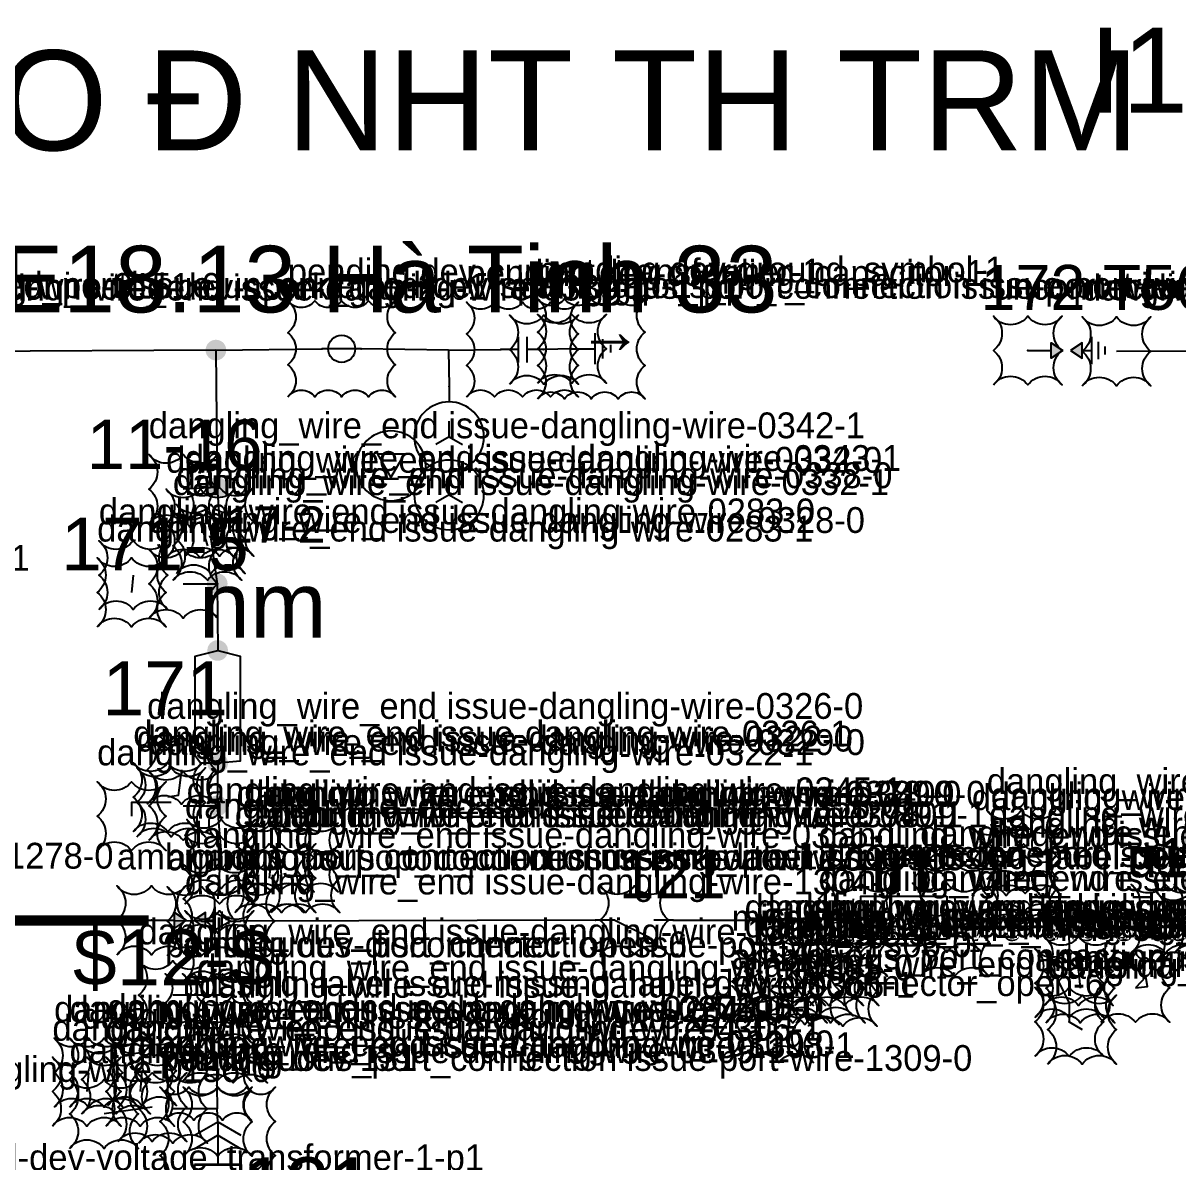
# Model space of a CAD drawing. Header units: millimetres. Extents: x -274 to 321, y 3 to 213.
# Drawn here: x 78.1 to 145.2, y 147 to 213.2 of the extents above; entities that cross this region are included whole.
import ezdxf

# ---------------------------------------------------------------- set-up
doc = ezdxf.new("R2010")
doc.units = ezdxf.units.MM
doc.layers.add('AI_REVIEW', color=2, linetype='Continuous')
doc.layers.add('TEXT', color=7, linetype='Continuous')
for name, color, linetype, lineweight in [('BUSBAR_OTHER', 7, 'Continuous', 50), ('GROUND', 3, 'Continuous', 25), ('HV_110KV', 1, 'Continuous', 25), ('SLD_OTHER', 7, 'Continuous', 25)]:
    doc.layers.add(name, color=color, linetype=linetype, lineweight=lineweight)
doc.layers.add('SYM_PORTS', color=8, linetype='Continuous', plot=False)
doc.styles.add('SLD_TEXT', font='arial.ttf')

# ---------------------------------------------------------------- blocks, each defined once
blk = doc.blocks.new('SYM_GROUND_SYMBOL')
at = {"lineweight": 25}
for points in [[(0, 1.25), (0, -0.25)], [(-1, -0.25), (1, -0.25)], [(-0.625, -0.75), (0.625, -0.75)], [(-0.25, -1.25), (0.25, -1.25)]]:
    blk.add_lwpolyline(points, dxfattribs=at)
at = {"layer": 'SYM_PORTS'}
blk.add_point((0, 1.25), dxfattribs=at)
blk = doc.blocks.new('SYM_CURRENT_TRANSFORMER')
at = {"lineweight": 25}
blk.add_lwpolyline([(0, 1.25), (0, -1.25)], dxfattribs=at)
blk.add_circle((0, 0), 0.875, dxfattribs=at)
at = {"layer": 'SYM_PORTS'}
for p in [(0, 1.25), (0, -1.25)]:
    blk.add_point(p, dxfattribs=at)
blk.add_attdef('DEVICE_CODE', (1.875, -1.75), '', height=2)
at = {"flags": 1}
blk.add_attdef('RATIO', (1.875, -4.75), '', height=2, dxfattribs=at)
blk = doc.blocks.new('SYM_COUPLING_CAPACITOR')
at = {"lineweight": 25}
for points in [[(0, 1.25), (0, 0.25)], [(-0.75, 0.25), (0.75, 0.25)], [(-0.75, -0.25), (0.75, -0.25)], [(0, -0.25), (0, -1.25)]]:
    blk.add_lwpolyline(points, dxfattribs=at)
at = {"layer": 'SYM_PORTS'}
for p in [(0, 1.25), (0, -1.25)]:
    blk.add_point(p, dxfattribs=at)
blk.add_attdef('DEVICE_CODE', (1.75, -1.75), '', height=2)
blk = doc.blocks.new('SYM_SPARK_GAP')
for points in [[(0, 0.25), (-0.5, 1), (0.5, 1)], [(0, -0.25), (-0.5, -1), (0.5, -1)]]:
    blk.add_hatch(color=7).paths.add_polyline_path(points)
at = {"lineweight": 25}
for points in [[(0, 2.5), (0, 1)], [(0, -1), (0, -1.625)], [(-0.875, -1.625), (0.875, -1.625)], [(-0.5625, -2.0625), (0.5625, -2.0625)], [(-0.25, -2.5), (0.25, -2.5)]]:
    blk.add_lwpolyline(points, dxfattribs=at)
for points in [[(0, 0.25), (-0.5, 1), (0.5, 1)], [(0, -0.25), (-0.5, -1), (0.5, -1)]]:
    blk.add_lwpolyline(points, close=True, dxfattribs=at)
at = {"layer": 'SYM_PORTS'}
blk.add_point((0, 2.5), dxfattribs=at)
blk.add_attdef('DEVICE_CODE', (1.875, -0.5), '', height=2)
blk = doc.blocks.new('SYM_VOLTAGE_TRANSFORMER')
at = {"lineweight": 25}
for points in [[(0, 4.625), (0, 3.625)], [(0, 1.375), (0, 2.375)], [(0, 1.375), (-0.8625, 0.875)], [(0, 1.375), (0.8625, 0.875)], [(0, -2.375), (0, -1.375)], [(0, -2.375), (-0.8625, -2.875)], [(0, -2.375), (0.8625, -2.875)]]:
    blk.add_lwpolyline(points, dxfattribs=at)
blk.add_lwpolyline([(2.875, 0.25), (4.625, 0.25), (3.75, -1.25)], close=True, dxfattribs=at)
for centre in [(0, 1.375), (3.75, -0.5), (0, -2.375)]:
    blk.add_circle(centre, 2.25, dxfattribs=at)
at = {"layer": 'SYM_PORTS'}
blk.add_point((0, 4.625), dxfattribs=at)
blk.add_attdef('DEVICE_CODE', (7, 1.625), '', height=2)
at = {"flags": 1}
blk.add_attdef('RATIO', (7, -1.375), '', height=2, dxfattribs=at)
blk = doc.blocks.new('SYM_CIRCUIT_BREAKER')
at = {"lineweight": 25}
blk.add_lwpolyline([(-1.25, 2.5), (1.25, 2.5), (1.25, -2.5), (-1.25, -2.5)], close=True, dxfattribs=at)
at = {"layer": 'SYM_PORTS'}
for p in [(0, 2.5), (0, -2.5)]:
    blk.add_point(p, dxfattribs=at)
blk.add_attdef('DEVICE_CODE', (2.25, -0.5), '', height=2)
at = {"flags": 1}
blk.add_attdef('RATING', (2.25, -3.5), '', height=2, dxfattribs=at)
blk = doc.blocks.new('SYM_DISCONNECTOR_OPEN')
at = {"lineweight": 25}
for points in [[(0, 2.5), (0, 1.25)], [(0, -1.25), (-1.125, 1)], [(0, -1.25), (0, -2.5)]]:
    blk.add_lwpolyline(points, dxfattribs=at)
at = {"layer": 'SYM_PORTS'}
for p in [(0, 2.5), (0, -2.5)]:
    blk.add_point(p, dxfattribs=at)
blk.add_attdef('DEVICE_CODE', (1, -0.5), '', height=2)
blk = doc.blocks.new('SYM_CABLE_TERMINATION')
at = {"lineweight": 25}
for points in [[(0, 1.25), (0, 0.5)], [(0, -0.625), (0, -1.25)]]:
    blk.add_lwpolyline(points, dxfattribs=at)
blk.add_lwpolyline([(-0.625, 0.5), (0.625, 0.5), (0, -0.625)], close=True, dxfattribs=at)
at = {"layer": 'SYM_PORTS'}
for p in [(0, 1.25), (0, -1.25)]:
    blk.add_point(p, dxfattribs=at)
blk = doc.blocks.new('SYM_DRAWOUT_BREAKER')
at = {"lineweight": 25}
for points in [[(-1.5, 4.625), (0, 5.5), (1.5, 4.625)], [(0, 5.5), (0, 2.75)], [(-1.5, 3.75), (0, 4.625), (1.5, 3.75)], [(0, -2.75), (0, -5.5)], [(-1.5, -3.75), (0, -4.625), (1.5, -3.75)], [(-1.5, -4.625), (0, -5.5), (1.5, -4.625)]]:
    blk.add_lwpolyline(points, dxfattribs=at)
at = {"lineweight": 35}
blk.add_lwpolyline([(-1.5, 2.75), (1.5, 2.75), (1.5, -2.75), (-1.5, -2.75)], close=True, dxfattribs=at)
at = {"layer": 'SYM_PORTS'}
for p in [(0, 5.5), (0, -5.5)]:
    blk.add_point(p, dxfattribs=at)
blk.add_attdef('DEVICE_CODE', (2.5, 2.5), '', height=2)
at = {"flags": 1}
blk.add_attdef('RATING', (2.5, -0.5), '', height=2, dxfattribs=at)

msp = doc.modelspace()

# ---------------------------------------------------------------- hatches: boundary and pattern name
at = {"layer": 'HV_110KV'}
h = msp.add_hatch(color=7, dxfattribs=at)
edge = h.paths.add_edge_path()
edge.add_arc((89.3, 194.175), 0.6, 0, 360)
h = msp.add_hatch(color=7, dxfattribs=at)
edge = h.paths.add_edge_path()
edge.add_arc((89.375, 186.2), 0.6, 0, 360)
at = {"layer": 'SLD_OTHER'}
h = msp.add_hatch(color=7, dxfattribs=at)
edge = h.paths.add_edge_path()
edge.add_arc((89.375, 180.6), 0.6, 0, 360)
h = msp.add_hatch(color=7, dxfattribs=at)
edge = h.paths.add_edge_path()
edge.add_arc((89.4, 176.725), 0.6, 0, 360)
h = msp.add_hatch(color=7, dxfattribs=at)
edge = h.paths.add_edge_path()
edge.add_arc((89.4, 170.175), 0.6, 0, 360)
h = msp.add_hatch(color=7, dxfattribs=at)
edge = h.paths.add_edge_path()
edge.add_arc((89.375, 167.7), 0.6, 0, 360)
h = msp.add_hatch(color=7, dxfattribs=at)
edge = h.paths.add_edge_path()
edge.add_arc((121.233, 161.067), 0.6, 0, 360)
h = msp.add_hatch(color=7, dxfattribs=at)
edge = h.paths.add_edge_path()
edge.add_arc((132.333, 161.067), 0.6, 0, 360)
h = msp.add_hatch(color=7, dxfattribs=at)
edge = h.paths.add_edge_path()
edge.add_arc((138.8, 161.075), 0.6, 0, 360)

# ---------------------------------------------------------------- linework, layer by layer
at = {"layer": 'AI_REVIEW'}
for points in [[(93.475, 191.463, -0.5), (95.037, 191.463, -0.5), (96.6, 191.463, -0.5), (98.162, 191.463, -0.5), (99.725, 191.463, -0.5), (99.725, 193.321, -0.5), (99.725, 195.18, -0.5), (99.725, 197.038, -0.5), (98.162, 197.038, -0.5), (96.6, 197.038, -0.5), (95.037, 197.038, -0.5), (93.475, 197.038, -0.5), (93.475, 195.18, -0.5), (93.475, 193.321, -0.5)], [(103.85, 191.45, -0.5), (105.475, 191.45, -0.5), (107.1, 191.45, -0.5), (108.725, 191.45, -0.5), (110.35, 191.45, -0.5), (110.35, 193.283, -0.5), (110.35, 195.117, -0.5), (110.35, 196.95, -0.5), (108.725, 196.95, -0.5), (107.1, 196.95, -0.5), (105.475, 196.95, -0.5), (103.85, 196.95, -0.5), (103.85, 195.117, -0.5), (103.85, 193.283, -0.5)], [(107.975, 191.35, -0.5), (109.537, 191.35, -0.5), (111.1, 191.35, -0.5), (112.662, 191.35, -0.5), (114.225, 191.35, -0.5), (114.225, 193.283, -0.5), (114.225, 195.217, -0.5), (114.225, 197.15, -0.5), (112.662, 197.15, -0.5), (111.1, 197.15, -0.5), (109.537, 197.15, -0.5), (107.975, 197.15, -0.5), (107.975, 195.217, -0.5), (107.975, 193.283, -0.5)], [(106.35, 192.2, -0.5), (108.35, 192.2, -0.5), (110.35, 192.2, -0.5), (110.35, 194.2, -0.5), (110.35, 196.2, -0.5), (108.35, 196.2, -0.5), (106.35, 196.2, -0.5), (106.35, 194.2, -0.5)], [(107.975, 192.25, -0.5), (109.975, 192.25, -0.5), (111.975, 192.25, -0.5), (111.975, 194.25, -0.5), (111.975, 196.25, -0.5), (109.975, 196.25, -0.5), (107.975, 196.25, -0.5), (107.975, 194.25, -0.5)], [(134.45, 192.15, -0.5), (136.45, 192.15, -0.5), (138.45, 192.15, -0.5), (138.45, 194.15, -0.5), (138.45, 196.15, -0.5), (136.45, 196.15, -0.5), (134.45, 196.15, -0.5), (134.45, 194.15, -0.5)], [(139.6, 192.1, -0.5), (141.6, 192.1, -0.5), (143.6, 192.1, -0.5), (143.6, 194.1, -0.5), (143.6, 196.1, -0.5), (141.6, 196.1, -0.5), (139.6, 196.1, -0.5), (139.6, 194.1, -0.5)], [(85.4, 184.1, -0.5), (87.4, 184.1, -0.5), (89.4, 184.1, -0.5), (89.4, 186.1, -0.5), (89.4, 188.1, -0.5), (87.4, 188.1, -0.5), (85.4, 188.1, -0.5), (85.4, 186.1, -0.5)], [(86.4, 182.1, -0.5), (88.4, 182.1, -0.5), (90.4, 182.1, -0.5), (90.4, 184.1, -0.5), (90.4, 186.1, -0.5), (88.4, 186.1, -0.5), (86.4, 186.1, -0.5), (86.4, 184.1, -0.5)], [(87.5, 182.2, -0.5), (89.5, 182.2, -0.5), (91.5, 182.2, -0.5), (91.5, 184.2, -0.5), (91.5, 186.2, -0.5), (89.5, 186.2, -0.5), (87.5, 186.2, -0.5), (87.5, 184.2, -0.5)], [(87, 181.2, -0.5), (89, 181.2, -0.5), (91, 181.2, -0.5), (91, 183.2, -0.5), (91, 185.2, -0.5), (89, 185.2, -0.5), (87, 185.2, -0.5), (87, 183.2, -0.5)], [(86.8, 180.8, -0.5), (88.8, 180.8, -0.5), (90.8, 180.8, -0.5), (90.8, 182.8, -0.5), (90.8, 184.8, -0.5), (88.8, 184.8, -0.5), (86.8, 184.8, -0.5), (86.8, 182.8, -0.5)], [(82.5, 179.1, -0.5), (84.5, 179.1, -0.5), (86.5, 179.1, -0.5), (86.5, 181.1, -0.5), (86.5, 183.1, -0.5), (84.5, 183.1, -0.5), (82.5, 183.1, -0.5), (82.5, 181.1, -0.5)], [(85.4, 178.6, -0.5), (87.4, 178.6, -0.5), (89.4, 178.6, -0.5), (89.4, 180.6, -0.5), (89.4, 182.6, -0.5), (87.4, 182.6, -0.5), (85.4, 182.6, -0.5), (85.4, 180.6, -0.5)], [(82.4, 178.1, -0.5), (84.4, 178.1, -0.5), (86.4, 178.1, -0.5), (86.4, 180.1, -0.5), (86.4, 182.1, -0.5), (84.4, 182.1, -0.5), (82.4, 182.1, -0.5), (82.4, 180.1, -0.5)], [(85.3, 167.8, -0.5), (87.3, 167.8, -0.5), (89.3, 167.8, -0.5), (89.3, 169.8, -0.5), (89.3, 171.8, -0.5), (87.3, 171.8, -0.5), (85.3, 171.8, -0.5), (85.3, 169.8, -0.5)], [(84.5, 166.2, -0.5), (86.5, 166.2, -0.5), (88.5, 166.2, -0.5), (88.5, 168.2, -0.5), (88.5, 170.2, -0.5), (86.5, 170.2, -0.5), (84.5, 170.2, -0.5), (84.5, 168.2, -0.5)], [(84.7, 165.9, -0.5), (86.7, 165.9, -0.5), (88.7, 165.9, -0.5), (88.7, 167.9, -0.5), (88.7, 169.9, -0.5), (86.7, 169.9, -0.5), (84.7, 169.9, -0.5), (84.7, 167.9, -0.5)], [(85.4, 165.7, -0.5), (87.4, 165.7, -0.5), (89.4, 165.7, -0.5), (89.4, 167.7, -0.5), (89.4, 169.7, -0.5), (87.4, 169.7, -0.5), (85.4, 169.7, -0.5), (85.4, 167.7, -0.5)], [(82.4, 165.1, -0.5), (84.4, 165.1, -0.5), (86.4, 165.1, -0.5), (86.4, 167.1, -0.5), (86.4, 169.1, -0.5), (84.4, 169.1, -0.5), (82.4, 169.1, -0.5), (82.4, 167.1, -0.5)], [(134.067, 163.433, -0.5), (136.067, 163.433, -0.5), (138.067, 163.433, -0.5), (138.067, 165.433, -0.5), (138.067, 167.433, -0.5), (136.067, 167.433, -0.5), (134.067, 167.433, -0.5), (134.067, 165.433, -0.5)], [(134.067, 163.433, -0.5), (136.067, 163.433, -0.5), (138.067, 163.433, -0.5), (138.067, 165.433, -0.5), (138.067, 167.433, -0.5), (136.067, 167.433, -0.5), (134.067, 167.433, -0.5), (134.067, 165.433, -0.5)], [(87.6, 162.9, -0.5), (89.6, 162.9, -0.5), (91.6, 162.9, -0.5), (91.6, 164.9, -0.5), (91.6, 166.9, -0.5), (89.6, 166.9, -0.5), (87.6, 166.9, -0.5), (87.6, 164.9, -0.5)], [(90.5, 162.7, -0.5), (92.5, 162.7, -0.5), (94.5, 162.7, -0.5), (94.5, 164.7, -0.5), (94.5, 166.7, -0.5), (92.5, 166.7, -0.5), (90.5, 166.7, -0.5), (90.5, 164.7, -0.5)], [(91, 162.7, -0.5), (93, 162.7, -0.5), (95, 162.7, -0.5), (95, 164.7, -0.5), (95, 166.7, -0.5), (93, 166.7, -0.5), (91, 166.7, -0.5), (91, 164.7, -0.5)], [(92.4, 162.7, -0.5), (94.4, 162.7, -0.5), (96.4, 162.7, -0.5), (96.4, 164.7, -0.5), (96.4, 166.7, -0.5), (94.4, 166.7, -0.5), (92.4, 166.7, -0.5), (92.4, 164.7, -0.5)], [(133.2, 162.5, -0.5), (135.2, 162.5, -0.5), (137.2, 162.5, -0.5), (137.2, 164.5, -0.5), (137.2, 166.5, -0.5), (135.2, 166.5, -0.5), (133.2, 166.5, -0.5), (133.2, 164.5, -0.5)], [(134.3, 162.6, -0.5), (136.3, 162.6, -0.5), (138.3, 162.6, -0.5), (138.3, 164.6, -0.5), (138.3, 166.6, -0.5), (136.3, 166.6, -0.5), (134.3, 166.6, -0.5), (134.3, 164.6, -0.5)], [(87.5, 162, -0.5), (89.5, 162, -0.5), (91.5, 162, -0.5), (91.5, 164, -0.5), (91.5, 166, -0.5), (89.5, 166, -0.5), (87.5, 166, -0.5), (87.5, 164, -0.5)], [(90.4, 161.5, -0.5), (92.4, 161.5, -0.5), (94.4, 161.5, -0.5), (94.4, 163.5, -0.5), (94.4, 165.5, -0.5), (92.4, 165.5, -0.5), (90.4, 165.5, -0.5), (90.4, 163.5, -0.5)], [(91.1, 161.5, -0.5), (93.1, 161.5, -0.5), (95.1, 161.5, -0.5), (95.1, 163.5, -0.5), (95.1, 165.5, -0.5), (93.1, 165.5, -0.5), (91.1, 165.5, -0.5), (91.1, 163.5, -0.5)], [(92.5, 161.5, -0.5), (94.5, 161.5, -0.5), (96.5, 161.5, -0.5), (96.5, 163.5, -0.5), (96.5, 165.5, -0.5), (94.5, 165.5, -0.5), (92.5, 165.5, -0.5), (92.5, 163.5, -0.5)], [(134.2, 161.5, -0.5), (136.2, 161.5, -0.5), (138.2, 161.5, -0.5), (138.2, 163.5, -0.5), (138.2, 165.5, -0.5), (136.2, 165.5, -0.5), (134.2, 165.5, -0.5), (134.2, 163.5, -0.5)], [(130.2, 160.4, -0.5), (132.2, 160.4, -0.5), (134.2, 160.4, -0.5), (134.2, 162.4, -0.5), (134.2, 164.4, -0.5), (132.2, 164.4, -0.5), (130.2, 164.4, -0.5), (130.2, 162.4, -0.5)], [(134.2, 160.9, -0.5), (136.2, 160.9, -0.5), (138.2, 160.9, -0.5), (138.2, 162.9, -0.5), (138.2, 164.9, -0.5), (136.2, 164.9, -0.5), (134.2, 164.9, -0.5), (134.2, 162.9, -0.5)], [(87.4, 160.3, -0.5), (89.4, 160.3, -0.5), (91.4, 160.3, -0.5), (91.4, 162.3, -0.5), (91.4, 164.3, -0.5), (89.4, 164.3, -0.5), (87.4, 164.3, -0.5), (87.4, 162.3, -0.5)], [(124.3, 160.3, -0.5), (125.633, 160.3, -0.5), (126.967, 160.3, -0.5), (128.3, 160.3, -0.5), (128.3, 162.3, -0.5), (128.3, 164.3, -0.5), (126.967, 164.3, -0.5), (125.633, 164.3, -0.5), (124.3, 164.3, -0.5), (124.3, 162.3, -0.5)], [(83.55, 159.05, -0.5), (85.55, 159.05, -0.5), (87.55, 159.05, -0.5), (87.55, 161.05, -0.5), (87.55, 163.05, -0.5), (85.55, 163.05, -0.5), (83.55, 163.05, -0.5), (83.55, 161.05, -0.5)], [(86.475, 159, -0.5), (88.475, 159, -0.5), (90.475, 159, -0.5), (90.475, 161, -0.5), (90.475, 163, -0.5), (88.475, 163, -0.5), (86.475, 163, -0.5), (86.475, 161, -0.5)], [(88.725, 159, -0.5), (90.725, 159, -0.5), (92.725, 159, -0.5), (92.725, 161, -0.5), (92.725, 163, -0.5), (90.725, 163, -0.5), (88.725, 163, -0.5), (88.725, 161, -0.5)], [(111.6, 159.056, -0.5), (113.6, 159.056, -0.5), (115.6, 159.056, -0.5), (115.6, 161.056, -0.5), (115.6, 163.056, -0.5), (113.6, 163.056, -0.5), (111.6, 163.056, -0.5), (111.6, 161.056, -0.5)], [(124.75, 159.2, -0.5), (126.75, 159.2, -0.5), (128.75, 159.2, -0.5), (128.75, 161.2, -0.5), (128.75, 163.2, -0.5), (126.75, 163.2, -0.5), (124.75, 163.2, -0.5), (124.75, 161.2, -0.5)], [(129.75, 159.2, -0.5), (131.75, 159.2, -0.5), (133.75, 159.2, -0.5), (133.75, 161.2, -0.5), (133.75, 163.2, -0.5), (131.75, 163.2, -0.5), (129.75, 163.2, -0.5), (129.75, 161.2, -0.5)], [(142.45, 159.138, -0.5), (144.45, 159.138, -0.5), (146.45, 159.138, -0.5), (146.45, 161.138, -0.5), (146.45, 163.138, -0.5), (144.45, 163.138, -0.5), (142.45, 163.138, -0.5), (142.45, 161.138, -0.5)], [(144.95, 159.138, -0.5), (146.95, 159.138, -0.5), (148.95, 159.138, -0.5), (148.95, 161.138, -0.5), (148.95, 163.138, -0.5), (146.95, 163.138, -0.5), (144.95, 163.138, -0.5), (144.95, 161.138, -0.5)], [(143.9, 158.7, -0.5), (145.9, 158.7, -0.5), (147.9, 158.7, -0.5), (147.9, 160.7, -0.5), (147.9, 162.7, -0.5), (145.9, 162.7, -0.5), (143.9, 162.7, -0.5), (143.9, 160.7, -0.5)], [(124.3, 157.8, -0.5), (125.633, 157.8, -0.5), (126.967, 157.8, -0.5), (128.3, 157.8, -0.5), (128.3, 159.8, -0.5), (128.3, 161.8, -0.5), (126.967, 161.8, -0.5), (125.633, 161.8, -0.5), (124.3, 161.8, -0.5), (124.3, 159.8, -0.5)], [(130.2, 157.8, -0.5), (132.2, 157.8, -0.5), (134.2, 157.8, -0.5), (134.2, 159.8, -0.5), (134.2, 161.8, -0.5), (132.2, 161.8, -0.5), (130.2, 161.8, -0.5), (130.2, 159.8, -0.5)], [(87.5, 157.6, -0.5), (89.5, 157.6, -0.5), (91.5, 157.6, -0.5), (91.5, 159.6, -0.5), (91.5, 161.6, -0.5), (89.5, 161.6, -0.5), (87.5, 161.6, -0.5), (87.5, 159.6, -0.5)], [(120, 156.1, -0.5), (122, 156.1, -0.5), (124, 156.1, -0.5), (124, 158.1, -0.5), (124, 160.1, -0.5), (122, 160.1, -0.5), (120, 160.1, -0.5), (120, 158.1, -0.5)], [(120.7, 156.1, -0.5), (122.7, 156.1, -0.5), (124.7, 156.1, -0.5), (124.7, 158.1, -0.5), (124.7, 160.1, -0.5), (122.7, 160.1, -0.5), (120.7, 160.1, -0.5), (120.7, 158.1, -0.5)], [(122.9, 156.1, -0.5), (124.9, 156.1, -0.5), (126.9, 156.1, -0.5), (126.9, 158.1, -0.5), (126.9, 160.1, -0.5), (124.9, 160.1, -0.5), (122.9, 160.1, -0.5), (122.9, 158.1, -0.5)], [(123.8, 156.1, -0.5), (125.8, 156.1, -0.5), (127.8, 156.1, -0.5), (127.8, 158.1, -0.5), (127.8, 160.1, -0.5), (125.8, 160.1, -0.5), (123.8, 160.1, -0.5), (123.8, 158.1, -0.5)], [(137.4, 156.1, -0.5), (139.4, 156.1, -0.5), (141.4, 156.1, -0.5), (141.4, 158.1, -0.5), (141.4, 160.1, -0.5), (139.4, 160.1, -0.5), (137.4, 160.1, -0.5), (137.4, 158.1, -0.5)], [(119.256, 155.5, -0.5), (121.256, 155.5, -0.5), (123.256, 155.5, -0.5), (123.256, 157.5, -0.5), (123.256, 159.5, -0.5), (121.256, 159.5, -0.5), (119.256, 159.5, -0.5), (119.256, 157.5, -0.5)], [(120, 155.1, -0.5), (122, 155.1, -0.5), (124, 155.1, -0.5), (124, 157.1, -0.5), (124, 159.1, -0.5), (122, 159.1, -0.5), (120, 159.1, -0.5), (120, 157.1, -0.5)], [(120.8, 155.1, -0.5), (122.8, 155.1, -0.5), (124.8, 155.1, -0.5), (124.8, 157.1, -0.5), (124.8, 159.1, -0.5), (122.8, 159.1, -0.5), (120.8, 159.1, -0.5), (120.8, 157.1, -0.5)], [(121.5, 155, -0.5), (123.5, 155, -0.5), (125.5, 155, -0.5), (125.5, 157, -0.5), (125.5, 159, -0.5), (123.5, 159, -0.5), (121.5, 159, -0.5), (121.5, 157, -0.5)], [(122.3, 155.5, -0.5), (124.3, 155.5, -0.5), (126.3, 155.5, -0.5), (126.3, 157.5, -0.5), (126.3, 159.5, -0.5), (124.3, 159.5, -0.5), (122.3, 159.5, -0.5), (122.3, 157.5, -0.5)], [(123, 155.1, -0.5), (125, 155.1, -0.5), (127, 155.1, -0.5), (127, 157.1, -0.5), (127, 159.1, -0.5), (125, 159.1, -0.5), (123, 159.1, -0.5), (123, 157.1, -0.5)], [(136.856, 155.4, -0.5), (138.856, 155.4, -0.5), (140.856, 155.4, -0.5), (140.856, 157.4, -0.5), (140.856, 159.4, -0.5), (138.856, 159.4, -0.5), (136.856, 159.4, -0.5), (136.856, 157.4, -0.5)], [(137.5, 155.1, -0.5), (139.5, 155.1, -0.5), (141.5, 155.1, -0.5), (141.5, 157.1, -0.5), (141.5, 159.1, -0.5), (139.5, 159.1, -0.5), (137.5, 159.1, -0.5), (137.5, 157.1, -0.5)], [(140.7, 155.125, -0.5), (142.7, 155.125, -0.5), (144.7, 155.125, -0.5), (144.7, 157.125, -0.5), (144.7, 159.125, -0.5), (142.7, 159.125, -0.5), (140.7, 159.125, -0.5), (140.7, 157.125, -0.5)], [(140.7, 155.125, -0.5), (142.7, 155.125, -0.5), (144.7, 155.125, -0.5), (144.7, 157.125, -0.5), (144.7, 159.125, -0.5), (142.7, 159.125, -0.5), (140.7, 159.125, -0.5), (140.7, 157.125, -0.5)], [(84.8, 154.7, -0.5), (86.8, 154.7, -0.5), (88.8, 154.7, -0.5), (88.8, 156.7, -0.5), (88.8, 158.7, -0.5), (86.8, 158.7, -0.5), (84.8, 158.7, -0.5), (84.8, 156.7, -0.5)], [(123.7, 154.9, -0.5), (125.7, 154.9, -0.5), (127.7, 154.9, -0.5), (127.7, 156.9, -0.5), (127.7, 158.9, -0.5), (125.7, 158.9, -0.5), (123.7, 158.9, -0.5), (123.7, 156.9, -0.5)], [(86.344, 149.45, -0.5), (88.015, 149.45, -0.5), (89.685, 149.45, -0.5), (91.356, 149.45, -0.5), (91.356, 151.15, -0.5), (91.356, 152.85, -0.5), (91.356, 154.55, -0.5), (91.356, 156.25, -0.5), (91.356, 157.95, -0.5), (89.685, 157.95, -0.5), (88.015, 157.95, -0.5), (86.344, 157.95, -0.5), (86.344, 156.25, -0.5), (86.344, 154.55, -0.5), (86.344, 152.85, -0.5), (86.344, 151.15, -0.5)], [(87.356, 153.95, -0.5), (89.356, 153.95, -0.5), (91.356, 153.95, -0.5), (91.356, 155.95, -0.5), (91.356, 157.95, -0.5), (89.356, 157.95, -0.5), (87.356, 157.95, -0.5), (87.356, 155.95, -0.5)], [(119.256, 153.25, -0.5), (121.256, 153.25, -0.5), (123.256, 153.25, -0.5), (123.256, 155.25, -0.5), (123.256, 157.25, -0.5), (121.256, 157.25, -0.5), (119.256, 157.25, -0.5), (119.256, 155.25, -0.5)], [(136.856, 153.15, -0.5), (138.856, 153.15, -0.5), (140.856, 153.15, -0.5), (140.856, 155.15, -0.5), (140.856, 157.15, -0.5), (138.856, 157.15, -0.5), (136.856, 157.15, -0.5), (136.856, 155.15, -0.5)], [(88.2, 152.6, -0.5), (90.2, 152.6, -0.5), (92.2, 152.6, -0.5), (92.2, 154.6, -0.5), (92.2, 156.6, -0.5), (90.2, 156.6, -0.5), (88.2, 156.6, -0.5), (88.2, 154.6, -0.5)], [(120, 152.8, -0.5), (122, 152.8, -0.5), (124, 152.8, -0.5), (124, 154.8, -0.5), (124, 156.8, -0.5), (122, 156.8, -0.5), (120, 156.8, -0.5), (120, 154.8, -0.5)], [(137.6, 152.7, -0.5), (139.6, 152.7, -0.5), (141.6, 152.7, -0.5), (141.6, 154.7, -0.5), (141.6, 156.7, -0.5), (139.6, 156.7, -0.5), (137.6, 156.7, -0.5), (137.6, 154.7, -0.5)], [(87.356, 151.7, -0.5), (89.356, 151.7, -0.5), (91.356, 151.7, -0.5), (91.356, 153.7, -0.5), (91.356, 155.7, -0.5), (89.356, 155.7, -0.5), (87.356, 155.7, -0.5), (87.356, 153.7, -0.5)], [(88.3, 151.6, -0.5), (90.3, 151.6, -0.5), (92.3, 151.6, -0.5), (92.3, 153.6, -0.5), (92.3, 155.6, -0.5), (90.3, 155.6, -0.5), (88.3, 155.6, -0.5), (88.3, 153.6, -0.5)], [(83, 150.3, -0.5), (85, 150.3, -0.5), (87, 150.3, -0.5), (87, 152.3, -0.5), (87, 154.3, -0.5), (85, 154.3, -0.5), (83, 154.3, -0.5), (83, 152.3, -0.5)], [(79.9, 150.2, -0.5), (81.9, 150.2, -0.5), (83.9, 150.2, -0.5), (83.9, 152.2, -0.5), (83.9, 154.2, -0.5), (81.9, 154.2, -0.5), (79.9, 154.2, -0.5), (79.9, 152.2, -0.5)], [(80.8, 150.2, -0.5), (82.8, 150.2, -0.5), (84.8, 150.2, -0.5), (84.8, 152.2, -0.5), (84.8, 154.2, -0.5), (82.8, 154.2, -0.5), (80.8, 154.2, -0.5), (80.8, 152.2, -0.5)], [(81.5, 149.8, -0.5), (83.5, 149.8, -0.5), (85.5, 149.8, -0.5), (85.5, 151.8, -0.5), (85.5, 153.8, -0.5), (83.5, 153.8, -0.5), (81.5, 153.8, -0.5), (81.5, 151.8, -0.5)], [(79.8, 149.1, -0.5), (81.8, 149.1, -0.5), (83.8, 149.1, -0.5), (83.8, 151.1, -0.5), (83.8, 153.1, -0.5), (81.8, 153.1, -0.5), (79.8, 153.1, -0.5), (79.8, 151.1, -0.5)], [(82.9, 149.1, -0.5), (84.9, 149.1, -0.5), (86.9, 149.1, -0.5), (86.9, 151.1, -0.5), (86.9, 153.1, -0.5), (84.9, 153.1, -0.5), (82.9, 153.1, -0.5), (82.9, 151.1, -0.5)], [(80.8, 147.8, -0.5), (82.8, 147.8, -0.5), (84.8, 147.8, -0.5), (84.8, 149.8, -0.5), (84.8, 151.8, -0.5), (82.8, 151.8, -0.5), (80.8, 151.8, -0.5), (80.8, 149.8, -0.5)], [(83.6, 148.2, -0.5), (85.6, 148.2, -0.5), (87.6, 148.2, -0.5), (87.6, 150.2, -0.5), (87.6, 152.2, -0.5), (85.6, 152.2, -0.5), (83.6, 152.2, -0.5), (83.6, 150.2, -0.5)], [(84.8, 148.1, -0.5), (86.8, 148.1, -0.5), (88.8, 148.1, -0.5), (88.8, 150.1, -0.5), (88.8, 152.1, -0.5), (86.8, 152.1, -0.5), (84.8, 152.1, -0.5), (84.8, 150.1, -0.5)], [(86.05, 137.45, -0.5), (87.725, 137.45, -0.5), (89.4, 137.45, -0.5), (91.075, 137.45, -0.5), (92.75, 137.45, -0.5), (92.75, 139.436, -0.5), (92.75, 141.421, -0.5), (92.75, 143.407, -0.5), (92.75, 145.393, -0.5), (92.75, 147.379, -0.5), (92.75, 149.364, -0.5), (92.75, 151.35, -0.5), (91.075, 151.35, -0.5), (89.4, 151.35, -0.5), (87.725, 151.35, -0.5), (86.05, 151.35, -0.5), (86.05, 149.364, -0.5), (86.05, 147.379, -0.5), (86.05, 145.393, -0.5), (86.05, 143.407, -0.5), (86.05, 141.421, -0.5), (86.05, 139.436, -0.5)], [(87.4, 147.35, -0.5), (89.4, 147.35, -0.5), (91.4, 147.35, -0.5), (91.4, 149.35, -0.5), (91.4, 151.35, -0.5), (89.4, 151.35, -0.5), (87.4, 151.35, -0.5), (87.4, 149.35, -0.5)]]:
    msp.add_lwpolyline(points, format="xyb", close=True, dxfattribs=at)
at = {"layer": 'BUSBAR_OTHER', "const_width": 0.598}
msp.add_lwpolyline([(40, 161.034), (85.4, 161.034)], dxfattribs=at)
at = {"layer": 'GROUND'}
msp.add_lwpolyline([(109.975, 194.25), (108.35, 194.2)], dxfattribs=at)
at = {"layer": 'HV_110KV'}
for points in [[(89.3, 194.175), (74.9, 194.1)], [(89.3, 194.175), (95.475, 194.25)], [(89.3, 194.175), (89.375, 186.2)], [(102.8, 194.175), (97.725, 194.25)], [(102.8, 194.175), (105.85, 194.2)], [(102.8, 194.175), (102.838, 192.062)], [(89.375, 186.2), (87.4, 186.1)], [(89.375, 186.2), (89.5, 184.2)], [(89.356, 151.45), (89.38, 150.1)], [(89.38, 150.1), (86.8, 150.1)], [(89.4, 149.35), (89.38, 150.1)]]:
    msp.add_lwpolyline(points, dxfattribs=at)
at = {"layer": 'SLD_OTHER'}
for points in [[(167.4, 194.175), (141.6, 194.1)], [(88.4, 184.1), (88.8, 182.8)], [(89, 183.2), (89.375, 180.6)], [(84.5, 181.1), (84.4, 180.1)], [(87.4, 180.6), (89.375, 180.6)], [(89.375, 180.6), (89.4, 176.725)], [(89.4, 170.175), (88.4, 170.175), (88.1, 170.6), (88.1, 176.4), (89.4, 176.725)], [(89.4, 176.725), (90.7, 176.4), (90.7, 170.3), (89.4, 170.175)], [(87.3, 169.8), (87.1, 168.3), (86.5, 168.2)], [(89.4, 170.175), (89.375, 167.7)], [(86.7, 167.9), (84.4, 167.9), (84.4, 167.1)], [(87.4, 167.7), (89.375, 167.7)], [(89.375, 167.7), (89.6, 164.9)], [(136.067, 165.433), (136.14, 166.28), (135.233, 166.28), (136.067, 165.433)], [(92.5, 164.7), (92.4, 163.5)], [(93, 164.7), (93.1, 163.5)], [(94.4, 164.7), (94.5, 163.5)], [(136.3, 164.6), (135.2, 164.5)], [(89.5, 164), (89.4, 162.3)], [(136.2, 163.5), (135.2, 163.3), (135.2, 162.76), (136.2, 162.9)], [(132.2, 162.4), (132.333, 161.067)], [(126.3, 162.3), (126.167, 161.167)], [(85.55, 161.05), (85.4, 161.034)], [(88.475, 161), (85.4, 161.034)], [(111.35, 161.056), (90.725, 161)], [(115.85, 161.056), (121.233, 161.067)], [(126.167, 161.167), (121.233, 161.067)], [(121.233, 161.067), (121.256, 159.75)], [(126.167, 161.167), (126.3, 159.8)], [(132.333, 161.067), (132.2, 159.8)], [(134.65, 161.1), (132.333, 161.067)], [(137.15, 161.1), (138.8, 161.075)], [(141.95, 161.138), (138.8, 161.075)], [(138.8, 161.075), (138.856, 159.65)], [(89.5, 159.6), (89.5, 156.7), (89.356, 156.7)], [(122, 158.1), (122, 157.1)], [(122.7, 158.1), (122.8, 157.1)], [(124.9, 158.1), (125, 157.1)], [(125.8, 158.1), (125.7, 156.9)], [(139.4, 158.1), (139.5, 157.1)], [(142.7, 157.125), (143.4, 157.2), (143.3, 157.775), (142.7, 157.125)], [(124.3, 157.5), (123.625, 157.6), (123.5, 157)], [(89.356, 156.7), (86.8, 156.7)], [(89.356, 155.95), (89.356, 156.7)], [(121.256, 155.25), (122, 154.8)], [(138.856, 155.15), (139.6, 154.7)], [(90.2, 154.6), (90.3, 153.6)], [(85, 152.3), (84.9, 151.1)], [(81.9, 152.2), (81.8, 151.1)], [(82.8, 152.2), (82.9, 151.7), (83.5, 151.8)], [(85.6, 150.2), (82.8, 149.8)]]:
    msp.add_lwpolyline(points, dxfattribs=at)

# ---------------------------------------------------------------- block references
at = {"layer": 'GROUND', "rotation": 270}
msp.add_blockref('SYM_COUPLING_CAPACITOR', (107.1, 194.2), dxfattribs=at)
at = {"layer": 'GROUND', "xscale": 0.9, "yscale": 0.9, "rotation": 90}
msp.add_blockref('SYM_GROUND_SYMBOL', (111.1, 194.25), dxfattribs=at)
at = {"layer": 'HV_110KV', "xscale": 0.9, "yscale": 0.9, "rotation": 270}
msp.add_blockref('SYM_CURRENT_TRANSFORMER', (96.6, 194.25), dxfattribs=at)
at = {"layer": 'HV_110KV', "xscale": -0.9, "yscale": 0.9}
msp.add_blockref('SYM_VOLTAGE_TRANSFORMER', (102.838, 187.9), dxfattribs=at)
at = {"layer": 'HV_110KV'}
ref = msp.add_blockref('SYM_CIRCUIT_BREAKER', (129.25, 161.2), dxfattribs=dict(at, rotation=270))
ref.add_attrib('DEVICE_CODE', '121', (112.7, 162.322), dxfattribs={"layer": 'TEXT', "height": 2.6665, "style": 'SLD_TEXT'})
ref = msp.add_blockref('SYM_DRAWOUT_BREAKER', (89.4, 144.4), dxfattribs=dict(at, xscale=0.9, yscale=0.9))
ref.add_attrib('DEVICE_CODE', '131', (90.8, 144.009), dxfattribs={"layer": 'TEXT', "height": 3.277, "style": 'SLD_TEXT'})
at = {"layer": 'SLD_OTHER', "yscale": 0.9}
for name, p, xscale, rotation in [('SYM_SPARK_GAP', (138.7, 194.15), 0.9, 90), ('SYM_SPARK_GAP', (87.8, 161.05), 0.9, 90), ('SYM_CABLE_TERMINATION', (89.6, 161), 0.9, 90), ('SYM_DISCONNECTOR_OPEN', (113.6, 161.056), -0.9, 270)]:
    msp.add_blockref(name, p, dxfattribs=dict(at, xscale=xscale, rotation=rotation))
at = {"layer": 'SLD_OTHER'}
for name, p, rotation in [('SYM_CABLE_TERMINATION', (135.9, 161.1), 90), ('SYM_DISCONNECTOR_OPEN', (144.45, 161.138), 270)]:
    msp.add_blockref(name, p, dxfattribs=dict(at, rotation=rotation))
at = {"layer": 'SLD_OTHER', "xscale": 0.9, "yscale": 0.9}
for p in [(121.256, 157.5), (138.856, 157.4), (89.356, 153.7)]:
    msp.add_blockref('SYM_DISCONNECTOR_OPEN', p, dxfattribs=at)

# ---------------------------------------------------------------- texts
at = {"layer": 'AI_REVIEW', "char_height": 1.5, "attachment_point": 7}
for s, insert in [('pending dev-current_transformer-1', (93.475, 197.538)), ('pending dev-coupling_capacitor-1', (103.85, 197.45)), ('pending dev-ground_symbol-1', (107.975, 197.65)), ('dangling_wire_end issue-dangling-wire-0151-0', (48, 196.7)), ('unconnected_port issue-unconnected-dev-spark_gap-2-p1', (52.95, 196.65)), ('unconnected_port issue-unconnected-dev-spark_gap-1-p1', (67.75, 196.75)), ('dangling_wire_end issue-dangling-wire-0339-1', (72.9, 196.6)), ('ambiguous_port_connection issue-port-wire-1289-1', (106.35, 196.7)), ('ambiguous_port_connection issue-port-wire-1289-0', (107.975, 196.75)), ('unconnected_port issue-unconnected-dev-spark_gap-3-p1', (134.45, 196.65)), ('dangling_wire_end issue-dangling-wire-0768-1', (139.6, 196.6)), ('dangling_wire_end issue-dangling-wire-0342-1', (85.4, 188.6)), ('dangling_wire_end issue-dangling-wire-0332-0', (86.4, 186.6)), ('dangling_wire_end issue-dangling-wire-0343-1', (87.5, 186.7)), ('dangling_wire_end issue-dangling-wire-0332-1', (86.8, 185.3)), ('dangling_wire_end issue-dangling-wire-0338-0', (87, 185.7)), ('dangling_wire_end issue-dangling-wire-0283-0', (82.5, 183.6)), ('dangling_wire_end issue-dangling-wire-0328-0', (85.4, 183.1)), ('dangling_wire_end issue-dangling-wire-0283-1', (82.4, 182.6)), ('dangling_wire_end issue-dangling-wire-0099-1', (36.9, 180.9)), ('dangling_wire_end issue-dangling-wire-0326-0', (85.3, 172.3)), ('dangling_wire_end issue-dangling-wire-0326-1', (84.5, 170.7)), ('dangling_wire_end issue-dangling-wire-0322-0', (84.7, 170.4)), ('dangling_wire_end issue-dangling-wire-0329-0', (85.4, 170.2)), ('dangling_wire_end issue-dangling-wire-0322-1', (82.4, 169.6)), ('dangling_wire_end issue-dangling-wire-0560-0', (134.067, 167.933)), ('dangling_wire_end issue-dangling-wire-0560-1', (134.067, 167.933)), ('dangling_wire_end issue-dangling-wire-0345-1', (87.6, 167.4)), ('dangling_wire_end issue-dangling-wire-0378-0', (90.5, 167.2)), ('dangling_wire_end issue-dangling-wire-0389-0', (91, 167.2)), ('dangling_wire_end issue-dangling-wire-0409-0', (92.4, 167.2)), ('dangling_wire_end issue-dangling-wire-0564-1', (133.2, 167)), ('dangling_wire_end issue-dangling-wire-0564-0', (134.3, 167.1)), ('dangling_wire_end issue-dangling-wire-0356-0', (87.5, 166.5)), ('dangling_wire_end issue-dangling-wire-0378-1', (90.4, 166)), ('dangling_wire_end issue-dangling-wire-0389-1', (91.1, 166)), ('dangling_wire_end issue-dangling-wire-0409-1', (92.5, 166)), ('dangling_wire_end issue-dangling-wire-0561-0', (134.2, 166)), ('dangling_wire_end issue-dangling-wire-0561-1', (134.2, 165.4)), ('dangling_wire_end issue-dangling-wire-0356-1', (87.4, 164.8)), ('dangling_wire_end issue-dangling-wire-0514-0', (124.3, 164.8)), ('dangling_wire_end issue-dangling-wire-0539-0', (130.2, 164.9)), ('unconnected_port issue-unconnected-dev-121-p2', (124.75, 163.7)), ('unconnected_port issue-unconnected-dev-121-p1', (129.75, 163.7)), ('missing_label issue-missing_label-dev-disconnector_open-2', (142.45, 163.638)), ('unconnected_port issue-unconnected-dev-disconnector_open-2-p1', (144.95, 163.638)), ('ambiguous_port_connection issue-port-wire-1278-0', (37.525, 163.6)), ('ambiguous_port_connection issue-port-wire-1277-0', (83.55, 163.55)), ('ambiguous_port_connection issue-port-wire-1279-0', (86.475, 163.5)), ('ambiguous_port_connection issue-port-wire-0465-1', (88.725, 163.5)), ('missing_label issue-missing_label-dev-disconnector_open-3', (111.6, 163.556)), ('dangling_wire_end issue-dangling-wire-0741-1', (143.9, 163.2)), ('dangling_wire_end issue-dangling-wire-0513-1', (124.3, 162.3)), ('dangling_wire_end issue-dangling-wire-0540-1', (130.2, 162.3)), ('dangling_wire_end issue-dangling-wire-1304-0', (87.5, 162.1)), ('dangling_wire_end issue-dangling-wire-0494-0', (120, 160.6)), ('dangling_wire_end issue-dangling-wire-0497-0', (120.7, 160.6)), ('dangling_wire_end issue-dangling-wire-0507-0', (122.9, 160.6)), ('dangling_wire_end issue-dangling-wire-0509-0', (123.8, 160.6)), ('dangling_wire_end issue-dangling-wire-0593-0', (137.4, 160.6)), ('missing_label issue-missing_label-dev-disconnector_open-4', (119.256, 160)), ('dangling_wire_end issue-dangling-wire-0494-1', (120, 159.6)), ('dangling_wire_end issue-dangling-wire-0497-1', (120.8, 159.6)), ('dangling_wire_end issue-dangling-wire-0502-0', (122.3, 160)), ('dangling_wire_end issue-dangling-wire-0507-1', (123, 159.6)), ('missing_label issue-missing_label-dev-disconnector_open-5', (136.856, 159.9)), ('dangling_wire_end issue-dangling-wire-0593-1', (137.5, 159.6)), ('dangling_wire_end issue-dangling-wire-0605-0', (140.7, 159.625)), ('dangling_wire_end issue-dangling-wire-0605-1', (140.7, 159.625)), ('dangling_wire_end issue-dangling-wire-1305-1', (84.8, 159.2)), ('dangling_wire_end issue-dangling-wire-0502-1', (121.5, 159.5)), ('dangling_wire_end issue-dangling-wire-0509-1', (123.7, 159.4)), ('pending dev-disconnector_open-6', (86.344, 158.45)), ('ambiguous_port_connection issue-port-wire-1306-0', (87.356, 158.45)), ('ambiguous_port_connection issue-port-wire-0491-0', (119.256, 157.75)), ('ambiguous_port_connection issue-port-wire-0587-0', (136.856, 157.65)), ('dangling_wire_end issue-dangling-wire-0365-0', (88.2, 157.1)), ('dangling_wire_end issue-dangling-wire-0491-1', (120, 157.3)), ('dangling_wire_end issue-dangling-wire-0587-1', (137.6, 157.2)), ('missing_label issue-missing_label-dev-disconnector_open-6', (87.356, 156.2)), ('dangling_wire_end issue-dangling-wire-0365-1', (88.3, 156.1)), ('dangling_wire_end issue-dangling-wire-0264-0', (79.9, 154.7)), ('dangling_wire_end issue-dangling-wire-0271-0', (80.8, 154.7)), ('dangling_wire_end issue-dangling-wire-0271-1', (81.5, 154.3)), ('dangling_wire_end issue-dangling-wire-0306-0', (83, 154.8)), ('dangling_wire_end issue-dangling-wire-0264-1', (79.8, 153.6)), ('dangling_wire_end issue-dangling-wire-0306-1', (82.9, 153.6)), ('dangling_wire_end issue-dangling-wire-0309-1', (80.8, 152.3)), ('dangling_wire_end issue-dangling-wire-0309-0', (83.6, 152.7)), ('dangling_wire_end issue-dangling-wire-1308-1', (84.8, 152.6)), ('pending dev-131', (86.05, 151.85)), ('ambiguous_port_connection issue-port-wire-1309-0', (87.4, 151.85)), ('dangling_wire_end issue-dangling-wire-0156-0', (50.9, 151.2)), ('unconnected_port issue-unconnected-dev-voltage_transformer-1-p1', (44.325, 146.075))]:
    msp.add_mtext(s, dxfattribs=dict(at, insert=insert))
at = {"layer": 'TEXT', "attachment_point": 7, "style": 'SLD_TEXT'}
for s, insert, char_height in [('I110KV THCH LINH (E18.1)', (140, 206.47), 4.94749), ('SO Đ NHT TH TRM 110KV', (71.3, 205.697), 5.80607), ('172 E18.13 Hà Tinh 33', (66.3, 196.307), 3.87094), ('172 T500 Hà Tab', (133.7, 196.472), 2.61365), ('→', (110.3, 193.979), 2.711), ('11-16', (81.8, 187.233), 2.8554), ('17-2', (89.8, 182.992), 2.0997), ('171-5', (80.3, 181.336), 3.051), ('nm', (88.3, 177.465), 3.8306), ('171', (82.7, 172.951), 3.1361), ('in', (127.3, 162.655), 3.1446), ('u12a', (142.2, 163.516), 2.2746), ('$12-$', (81, 156.942), 3.2578)]:
    msp.add_mtext(s, dxfattribs=dict(at, insert=insert, char_height=char_height))

doc.saveas('drawing.dxf')
